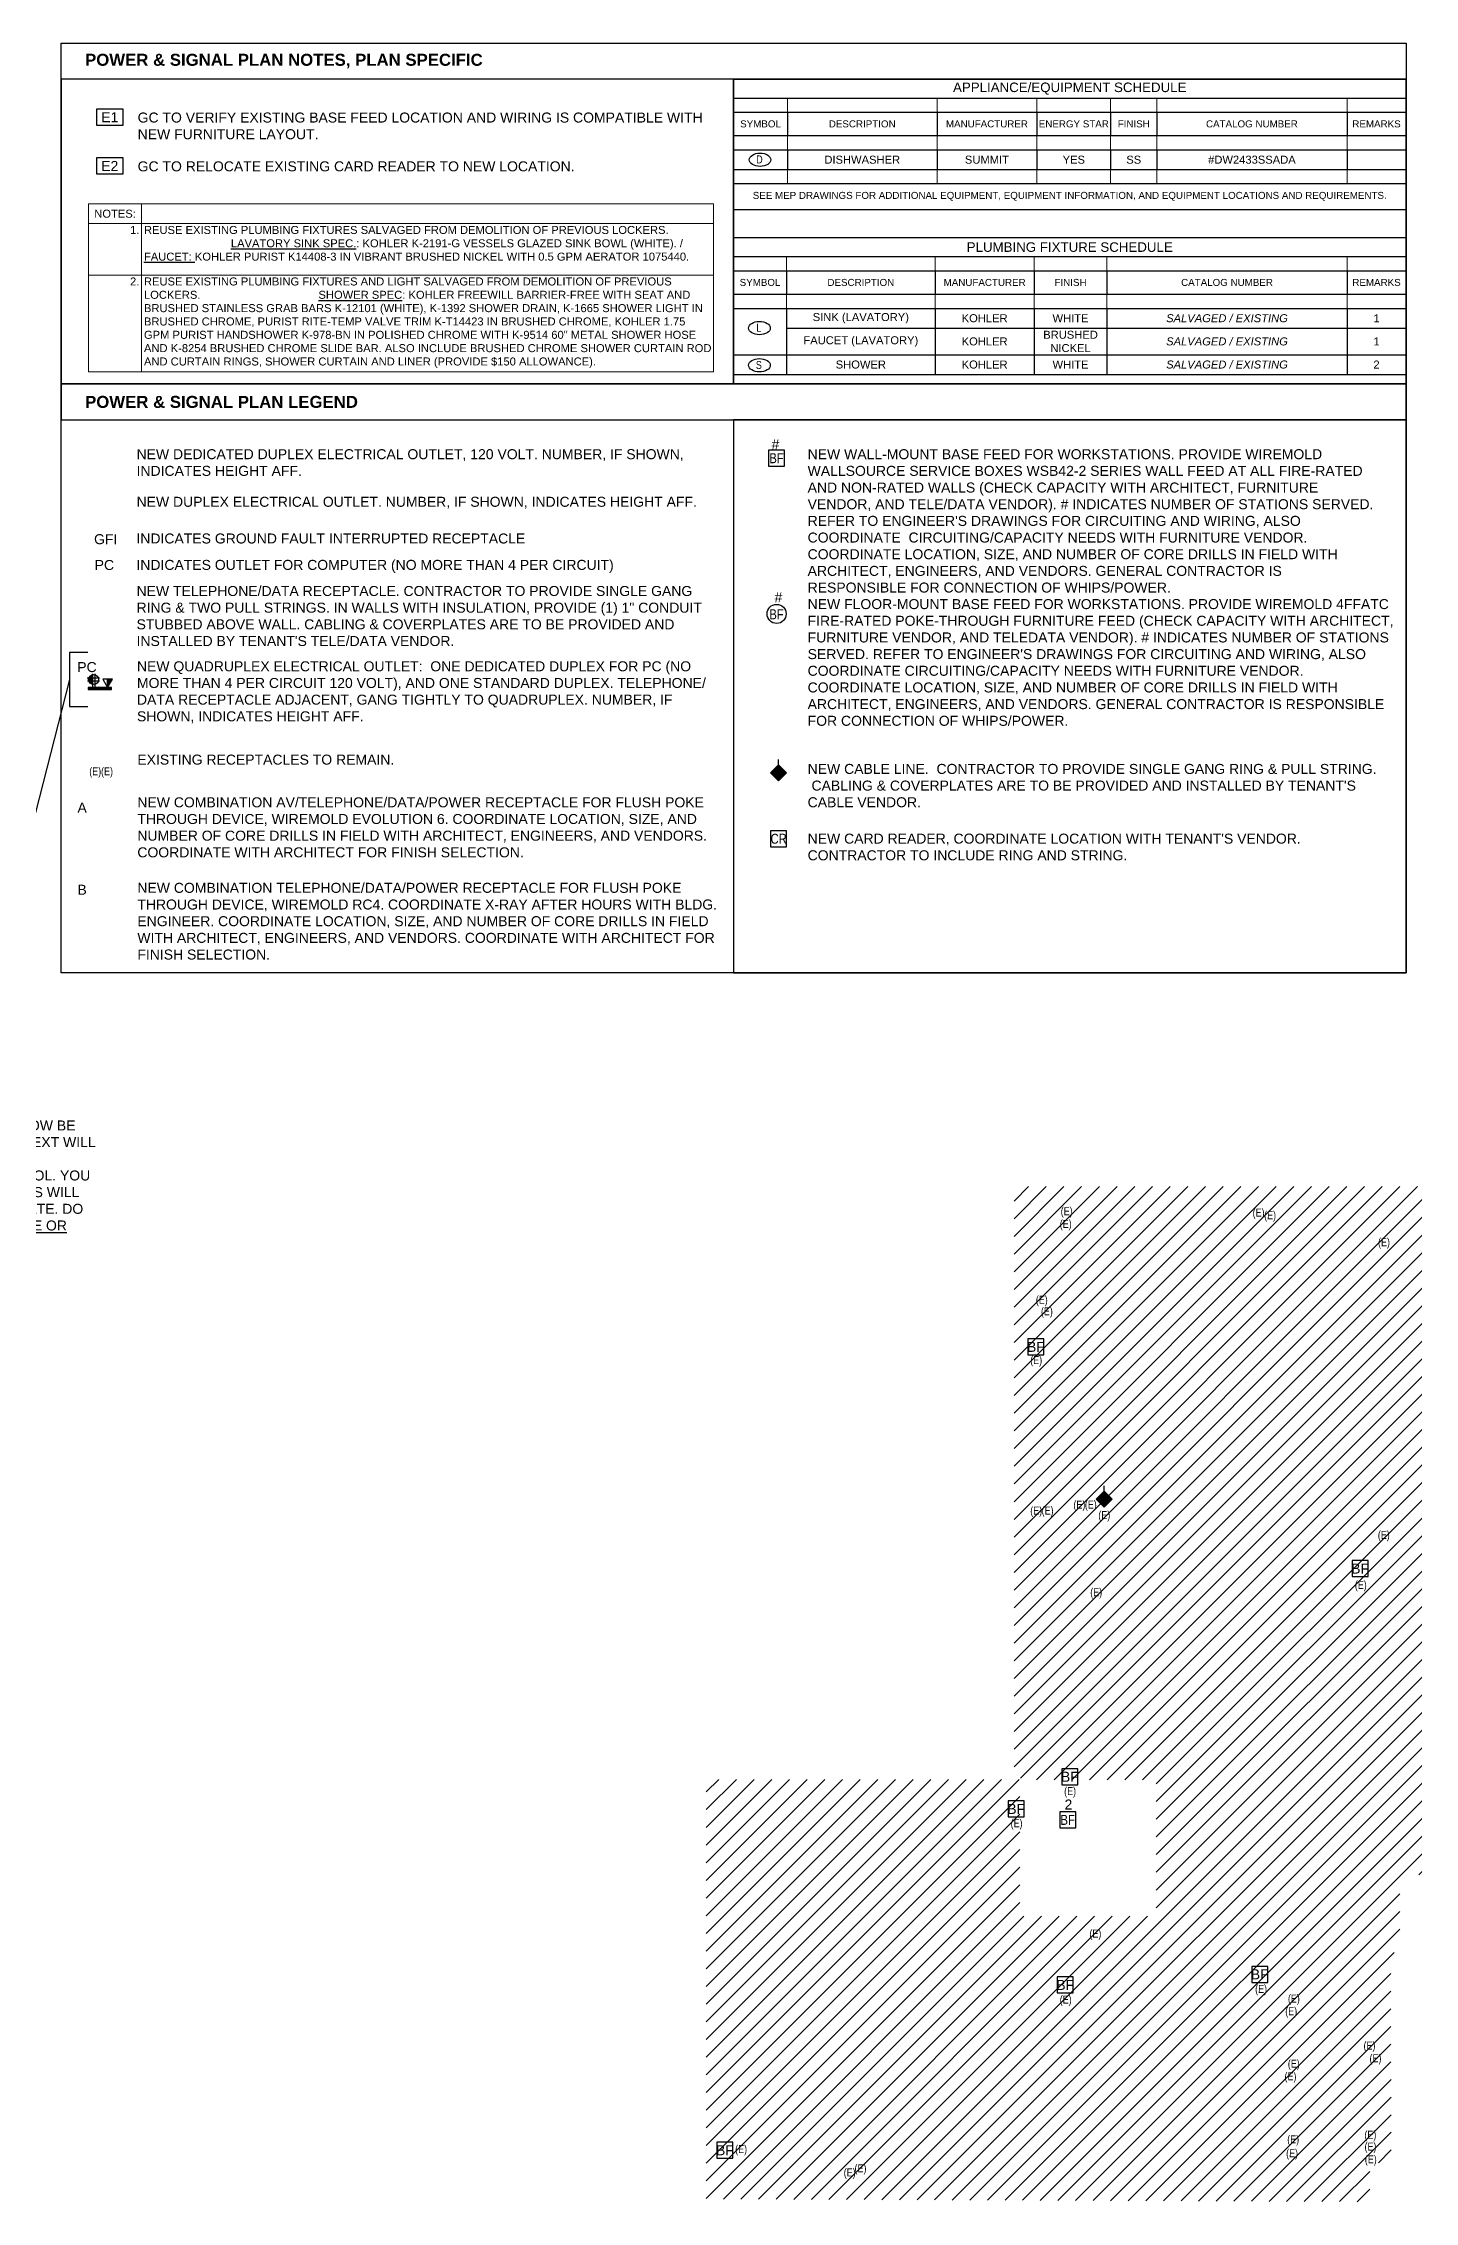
# Model space of a CAD drawing. Header units: inches. Extents: x -1578 to 2485, y 589 to 5961.
# Drawn here: x -18 to 1354, y 589 to 2747 of the extents above; entities that cross this region are included whole.
import ezdxf
from ezdxf.enums import TextEntityAlignment as Align

# ---------------------------------------------------------------- set-up
doc = ezdxf.new("R2010")
doc.units = ezdxf.units.IN
doc.header["$LTSCALE"] = 96
doc.header["$MEASUREMENT"] = 0
for name, color, linetype in [('A-Anno-Demo', 7, 'Continuous'), ('A-ANNO-DIMS-48', 4, 'Continuous'), ('A-Anno-PwrS', 7, 'Continuous'), ('A-Powr-Exst', 15, 'Continuous'), ('A-Powr-Neww', 4, 'Continuous'), ('Legend 300$0$A-Anno-PwrS', 7, 'Continuous'), ('Legend 300$0$A-Powr-Neww', 4, 'Continuous')]:
    doc.layers.add(name, color=color, linetype=linetype)
doc.layers.add('Viewport', color=14, linetype='Continuous', plot=False)
doc.styles.add('OTJ_Title1', font='swiss.ttf')
doc.styles.add('XFINE_0', font='swissl.ttf')
doc.styles.add('XFINE_1', font='swissl.ttf', dxfattribs={"height": 1.25})
doc.styles.add('XFINE_1-8', font='swissl.ttf', dxfattribs={"height": 10})

# ---------------------------------------------------------------- blocks, each defined once
blk = doc.blocks.new('multi-note')
at = {"color": 4}
blk.add_lwpolyline([(-1.67, -1), (1.67, -1), (1.67, 1), (-1.67, 1)], close=True, dxfattribs=at)
at = {"color": 0, "style": 'XFINE_0', "width": 0.8}
blk.add_attdef('MULTI-NOTE', text='', height=1, dxfattribs=at).set_placement((0, 0), align=Align.MIDDLE_CENTER)
blk = doc.blocks.new('A$C63DA0F89')
at = {"color": 0, "linetype": 'ByBlock', "lineweight": -2}
blk.add_lwpolyline([(8.8, 0), (24.8, 0), (24.8, 16), (8.8, 16)], close=True, dxfattribs=at)
at = {"color": 0, "linetype": 'ByBlock', "lineweight": -2, "style": 'OTJ_Title1', "flags": 8}
blk.add_attdef('CODE', text='', height=8, dxfattribs=at).set_placement((16.8, 8), align=Align.MIDDLE)
blk = doc.blocks.new('A$C39A66B45')
blk.add_circle((16.8, 9.6), 9.55)
at = {"color": 0, "linetype": 'ByBlock', "lineweight": -2, "style": 'OTJ_Title1', "flags": 8}
blk.add_attdef('CODE', text='', height=8, dxfattribs=at).set_placement((16.8, 9.2), align=Align.MIDDLE)
blk = doc.blocks.new('*U52')
at = {"linetype": 'Continuous', "lineweight": -3}
for points in [[(11.6, 0), (11.6, 2), (-11.6, 2), (-11.6, 0)], [(-7.4, 14.8, 0.337478), (-11.1, 10, 0.337478), (-7.4, 5.2)], [(12.7, 10.3), (7.9, 10.3), (7.9, 2)]]:
    blk.add_hatch(color=256, dxfattribs=at).paths.add_polyline_path(points)
for p, q in [((-10.9, 11.3), (-12.5, 11.3)), ((-10.9, 8.6), (-12.4, 8.6)), ((-7.4, 15.9), (-7.4, 2)), ((-0.2, 11.3), (-7.4, 11.3)), ((-0.3, 8.6), (-7.4, 8.6)), ((-4.8, 15.9), (-4.8, 2)), ((7.9, 2), (7.9, 10.3))]:
    blk.add_line(p, q, dxfattribs=at)
for points in [[(11.6, 0), (11.6, 2), (-11.6, 2), (-11.6, 0)], [(3.1, 10.3), (7.9, 2), (12.7, 10.3)]]:
    blk.add_lwpolyline(points, close=True, dxfattribs=at)
blk.add_circle((-6.1, 10), 5, dxfattribs=at)
at = {"color": 7, "insert": (-22.5, 27.5), "char_height": 10, "width": 1, "attachment_point": 1, "style": 'XFINE_1-8'}
blk.add_mtext('PC', dxfattribs=at)
blk = doc.blocks.new('*T197')
at = {"color": 0, "linetype": 'ByBlock', "lineweight": -2, "transparency": 16777216}
for p, q in [((0, 0), (672.4, 0)), ((0, 0), (0, -19)), ((672.4, 0), (672.4, -19)), ((54, -19), (672.4, -19)), ((0, -33.1), (0, -56.5)), ((54, -33.1), (54, -56.5)), ((203.5, -33.1), (203.5, -56.5)), ((303.4, -33.1), (377.1, -33.1)), ((303.4, -33.1), (303.4, -56.5)), ((377.1, -33.1), (377.1, -56.5)), ((423.2, -33.1), (423.2, -56.5)), ((613.6, -33.1), (613.6, -56.5)), ((672.4, -33.1), (672.4, -56.5)), ((303.4, -56.5), (377.1, -56.5)), ((0, -70.7), (0, -90.5)), ((54, -70.7), (54, -90.5)), ((203.5, -70.7), (203.5, -90.5)), ((303.4, -70.7), (303.4, -90.5)), ((377.1, -70.7), (377.1, -90.5)), ((423.2, -70.7), (423.2, -90.5)), ((613.6, -70.7), (613.6, -90.5)), ((672.4, -70.7), (672.4, -90.5)), ((0, -104.2), (0, -130.2)), ((203.5, -90.5), (377.1, -90.5)), ((613.6, -90.5), (672.4, -90.5)), ((672.4, -104.2), (672.4, -130.2)), ((0, -130.2), (672.4, -130.2))]:
    blk.add_line(p, q, dxfattribs=at)
at = {"color": 0, "lineweight": -2, "transparency": 16777216}
for p, q in [((0, -19), (54, -19)), ((0, -33.1), (303.4, -33.1)), ((377.1, -33.1), (672.4, -33.1)), ((0, -56.5), (303.4, -56.5)), ((377.1, -56.5), (672.4, -56.5)), ((0, -70.7), (672.4, -70.7)), ((0, -90.5), (203.5, -90.5)), ((0, -104.2), (672.4, -104.2)), ((377.1, -90.5), (613.6, -90.5))]:
    blk.add_line(p, q, dxfattribs=at)
at = {"layer": 'DefPoints', "color": 8, "linetype": 'ByBlock', "lineweight": 0, "transparency": 16777216}
for p, q in [((0, -19), (0, -33.1)), ((54, -19), (54, -33.1)), ((203.5, -19), (203.5, -33.1)), ((303.4, -19), (303.4, -33.1)), ((377.1, -19), (377.1, -33.1)), ((423.2, -19), (423.2, -33.1)), ((613.6, -19), (613.6, -33.1)), ((672.4, -19), (672.4, -33.1)), ((0, -56.5), (0, -70.7)), ((54, -56.5), (54, -70.7)), ((203.5, -56.5), (203.5, -70.7)), ((303.4, -56.5), (303.4, -70.7)), ((377.1, -56.5), (377.1, -70.7)), ((423.2, -56.5), (423.2, -70.7)), ((613.6, -56.5), (613.6, -70.7)), ((672.4, -56.5), (672.4, -70.7)), ((0, -90.5), (0, -104.2)), ((54, -90.5), (54, -104.2)), ((203.5, -90.5), (203.5, -104.2)), ((303.4, -90.5), (303.4, -104.2)), ((377.1, -90.5), (377.1, -104.2)), ((423.2, -90.5), (423.2, -104.2)), ((613.6, -90.5), (613.6, -104.2)), ((672.4, -90.5), (672.4, -104.2))]:
    blk.add_line(p, q, dxfattribs=at)
at = {"color": 0, "transparency": 16777216, "attachment_point": 5}
for s, insert, char_height, width, style in [('APPLIANCE/EQUIPMENT SCHEDULE', (336.2, -9.5), 9.516, 667.878, 'OTJ_Title1'), ('{\\fSwis721 BT|b0|i0|c0|p34;SYMBOL}', (27, -44.8), 7, 49.432, 'OTJ_Title1'), ('{\\fSwis721 BT|b0|i0|c0|p34;DESCRIPTION}', (128.7, -44.8), 7, 144.895, 'OTJ_Title1'), ('{\\fSwis721 BT|b0|i0|c0|p34;MANUFACTURER}', (253.4, -44.8), 7, 95.397, 'OTJ_Title1'), ('{\\fSwis721 BT|b0|i0|c0|p34;ENERGY STAR}', (340.3, -44.8), 7, 69.109, 'OTJ_Title1'), ('{\\fSwis721 BT|b0|i0|c0|p34;FINISH}', (400.2, -44.8), 7, 41.551, 'OTJ_Title1'), ('CATALOG NUMBER', (518.4, -44.8), 7, 185.839, 'OTJ_Title1'), ('REMARKS', (643, -44.8), 7, 54.25, 'OTJ_Title1'), ('DISHWASHER', (128.7, -80.6), 8, 144.895, 'XFINE_1-8'), ('SUMMIT', (253.4, -80.6), 8, 95.397, 'XFINE_1-8'), ('YES', (340.3, -80.6), 8, 69.109, 'XFINE_1-8'), ('SS', (400.2, -80.6), 8, 41.551, 'XFINE_1-8'), ('#DW2433SSADA', (518.4, -80.6), 8, 185.839, 'XFINE_1-8'), ('SEE MEP DRAWINGS FOR ADDITIONAL EQUIPMENT, EQUIPMENT INFORMATION, AND EQUIPMENT LOCATIONS AND REQUIREMENTS.', (336.2, -117.2), 7, 667.878, 'OTJ_Title1')]:
    blk.add_mtext(s, dxfattribs=dict(at, insert=insert, char_height=char_height, width=width, style=style))
blk = doc.blocks.new('*T198')
at = {"color": 0, "linetype": 'ByBlock', "lineweight": -2, "transparency": 16777216}
for p, q in [((0, 0), (672.4, 0)), ((0, 0), (0, -19)), ((672.4, 0), (672.4, -19)), ((53.1, -19), (672.4, -19)), ((0, -33.1), (0, -56.5)), ((53.1, -33.1), (53.1, -56.5)), ((201.6, -33.1), (201.6, -56.5)), ((300.7, -33.1), (300.7, -56.5)), ((373.4, -33.1), (373.4, -56.5)), ((613.6, -33.1), (613.6, -56.5)), ((672.4, -33.1), (672.4, -56.5)), ((0, -70.7), (0, -117)), ((53.1, -70.7), (53.1, -117)), ((201.6, -70.7), (201.6, -117)), ((300.7, -70.7), (300.7, -117)), ((373.4, -70.7), (373.4, -117)), ((613.6, -70.7), (613.6, -117)), ((672.4, -70.7), (672.4, -117)), ((53.1, -90.5), (672.4, -90.5))]:
    blk.add_line(p, q, dxfattribs=at)
at = {"color": 0, "lineweight": -2, "transparency": 16777216}
for p, q in [((0, -19), (53.1, -19)), ((0, -33.1), (672.4, -33.1)), ((0, -56.5), (672.4, -56.5)), ((0, -70.7), (672.4, -70.7)), ((0, -117), (672.4, -117)), ((0, -117), (0, -136.8)), ((53.1, -117), (53.1, -136.8)), ((201.6, -117), (201.6, -136.8)), ((300.7, -117), (300.7, -136.8)), ((373.4, -117), (373.4, -136.8)), ((613.6, -117), (613.6, -136.8)), ((672.4, -117), (672.4, -136.8)), ((0, -136.8), (672.4, -136.8))]:
    blk.add_line(p, q, dxfattribs=at)
at = {"layer": 'DefPoints', "color": 8, "linetype": 'ByBlock', "lineweight": 0, "transparency": 16777216}
for p, q in [((0, -19), (0, -33.1)), ((53.1, -19), (53.1, -33.1)), ((201.6, -19), (201.6, -33.1)), ((300.7, -19), (300.7, -33.1)), ((373.4, -19), (373.4, -33.1)), ((613.6, -19), (613.6, -33.1)), ((672.4, -19), (672.4, -33.1)), ((0, -56.5), (0, -70.7)), ((53.1, -56.5), (53.1, -70.7)), ((201.6, -56.5), (201.6, -70.7)), ((300.7, -56.5), (300.7, -70.7)), ((373.4, -56.5), (373.4, -70.7)), ((613.6, -56.5), (613.6, -70.7)), ((672.4, -56.5), (672.4, -70.7))]:
    blk.add_line(p, q, dxfattribs=at)
at = {"color": 0, "transparency": 16777216, "attachment_point": 5}
for s, insert, char_height, width, style in [('PLUMBING FIXTURE SCHEDULE', (336.2, -9.5), 9.516, 667.878, 'OTJ_Title1'), ('{\\fSwis721 BT|b0|i0|c0|p34;SYMBOL}', (26.5, -44.8), 7, 48.51, 'OTJ_Title1'), ('{\\fSwis721 BT|b0|i0|c0|p34;DESCRIPTION}', (127.3, -44.8), 7, 143.973, 'OTJ_Title1'), ('{\\fSwis721 BT|b0|i0|c0|p34;MANUFACTURER}', (251.1, -44.8), 7, 94.474, 'OTJ_Title1'), ('{\\fSwis721 BT|b0|i0|c0|p34;FINISH}', (337, -44.8), 7, 68.186, 'OTJ_Title1'), ('CATALOG NUMBER', (493.5, -44.8), 7, 235.615, 'OTJ_Title1'), ('REMARKS', (643, -44.8), 7, 54.281, 'OTJ_Title1'), ('SINK (LAVATORY)', (127.3, -80.6), 8, 143.973, 'XFINE_1-8'), ('KOHLER', (251.1, -80.6), 8, 94.474, 'XFINE_1-8'), ('WHITE', (337, -80.6), 8, 68.186, 'XFINE_1-8'), ('{\\fSwis721 Lt BT|b0|i1|c0|p34;SALVAGED / EXISTING}', (493.5, -80.6), 8, 235.615, 'XFINE_1-8'), ('1', (643, -80.6), 8, 54.281, 'XFINE_1-8'), ('FAUCET (LAVATORY)', (127.3, -103.8), 8, 143.973, 'XFINE_1-8'), ('KOHLER', (251.1, -103.8), 8, 94.474, 'XFINE_1-8'), ('BRUSHED NICKEL', (337, -103.8), 8, 68.186, 'XFINE_1-8'), ('{\\fSwis721 Lt BT|b0|i1|c0|p34;SALVAGED / EXISTING}', (493.5, -103.8), 8, 235.615, 'XFINE_1-8'), ('1', (643, -103.8), 8, 54.281, 'XFINE_1-8'), ('SHOWER', (127.3, -126.9), 8, 143.973, 'XFINE_1-8'), ('KOHLER', (251.1, -126.9), 8, 94.474, 'XFINE_1-8'), ('WHITE', (337, -126.9), 8, 68.186, 'XFINE_1-8'), ('{\\fSwis721 Lt BT|b0|i1|c0|p34;SALVAGED / EXISTING}', (493.5, -126.9), 8, 235.615, 'XFINE_1-8'), ('2', (643, -126.9), 8, 54.281, 'XFINE_1-8')]:
    blk.add_mtext(s, dxfattribs=dict(at, insert=insert, char_height=char_height, width=width, style=style))
blk = doc.blocks.new('Legend 300$0$CABLE')
blk.add_hatch(color=256).paths.add_polyline_path([(0, 21.3), (8, 13.3), (0, 5.3), (-8, 13.3)])
blk.add_line((0, 5.3), (0, 0))
blk.add_lwpolyline([(0, 21.3), (8, 13.3), (0, 5.3), (-8, 13.3), (0, 21.3)])
blk = doc.blocks.new('A$C727C1CD3')
at = {"color": 0, "linetype": 'ByBlock', "lineweight": -2}
blk.add_ellipse((13.7, 6.7), major_axis=(10.8, 0), ratio=0.619048, dxfattribs=at)
at = {"layer": 'Legend 300$0$A-Powr-Neww', "style": 'XFINE_1', "width": 0.8, "flags": 8}
blk.add_attdef('EQUIP', text='', height=8, dxfattribs=at).set_placement((15, 7), align=Align.MIDDLE)
blk = doc.blocks.new('*T206')
at = {"layer": 'DefPoints', "color": 8, "linetype": 'ByBlock', "lineweight": 0, "transparency": 16777216}
for p, q in [((0, 0), (625, 0)), ((0, 0), (0, -167.8)), ((53.1, 0), (53.1, -167.8)), ((625, 0), (625, -167.8)), ((0, -19.8), (625, -19.8)), ((0, -71.3), (625, -71.3)), ((0, -167.8), (625, -167.8))]:
    blk.add_line(p, q, dxfattribs=at)
at = {"color": 0, "transparency": 16777216, "char_height": 8, "style": 'XFINE_1-8'}
for s, insert, width, attachment_point in [('NOTES:', (26.5, -9.9), 48.51, 5), ('1.', (50.8, -22.1), 48.51, 3), ('REUSE EXISTING PLUMBING FIXTURES SALVAGED FROM DEMOLITION OF PREVIOUS LOCKERS.                                          {\\L\\C256; LAVATORY SINK SPEC.\\l: KOHLER K-2191-G VESSELS GLAZED SINK BOWL (WHITE). /  \\LFAUCET:\\l KOHLER PURIST K14408-3 IN VIBRANT BRUSHED NICKEL WITH 0.5 GPM AERATOR 1075440.}', (55.4, -22.1), 567.37, 1), ('2.', (50.8, -73.6), 48.51, 3), ('REUSE EXISTING PLUMBING FIXTURES AND LIGHT SALVAGED FROM DEMOLITION OF PREVIOUS LOCKERS.                                      {\\L\\C256;SHOWER SPEC\\l: KOHLER FREEWILL BARRIER-FREE WITH SEAT AND BRUSHED STAINLESS GRAB BARS K-12101 (WHITE), K-1392 SHOWER DRAIN, K-1665 SHOWER LIGHT IN BRUSHED CHROME, PURIST RITE-TEMP VALVE TRIM K-T14423 IN BRUSHED CHROME, KOHLER 1.75 GPM PURIST HANDSHOWER K-978-BN IN POLISHED CHROME WITH K-9514 60" METAL SHOWER HOSE AND K-8254 BRUSHED CHROME SLIDE BAR. ALSO INCLUDE BRUSHED CHROME SHOWER CURTAIN ROD AND CURTAIN RINGS, SHOWER CURTAIN AND LINER (PROVIDE $150 ALLOWANCE).}', (55.4, -73.6), 567.37, 1)]:
    blk.add_mtext(s, dxfattribs=dict(at, insert=insert, width=width, attachment_point=attachment_point))

msp = doc.modelspace()

# ---------------------------------------------------------------- hatches: boundary and pattern name
at = {"layer": 'A-Anno-Demo'}
h = msp.add_hatch(dxfattribs=at)
h.set_pattern_fill('ANSI31', color=8, scale=100)
h.paths.add_polyline_path([(1486.8, 1603.9), (1486.8, 1234.5), (1717.6, 1234.5), (1717.6, 1121.3), (2059.1, 1121.3), (2059.1, 1021.1), (2208.6, 1021.1), (2208.6, 913.3), (1408.5, 913.3), (1408.8, 919.9), (1338.6, 914.3), (1338.6, 853.3), (1329.6, 828.3), (1330.1, 627.8), (1308.6, 627.8), (1308.6, 588.8), (645, 591.6), (645, 1011.2), (958.8, 1011.2), (958.8, 874.3), (1095, 874.3), (1095, 1010.7), (964.2, 1010.7), (952.9, 1015), (953, 1603.9)])

# ---------------------------------------------------------------- linework, layer by layer
at = {"layer": 'A-Anno-PwrS', "color": 5}
for points in [[(0, 2747.2), (1344.9, 2747.2), (1344.9, 1817.5), (0, 1817.5)], [(0, 2747.2), (1344.9, 2747.2), (1344.9, 2711.2), (0, 2711.2)], [(0, 2406.4), (672.4, 2406.4), (672.4, 2711.2), (0, 2711.2)], [(672.4, 2406.4), (1344.9, 2406.4), (1344.9, 2711.2), (672.4, 2711.2)], [(672.4, 1817.5), (1344.9, 1817.5), (1344.9, 2370.4), (672.4, 2370.4)]]:
    msp.add_lwpolyline(points, close=True, dxfattribs=at)
at = {"layer": 'Legend 300$0$A-Anno-PwrS', "color": 5}
msp.add_lwpolyline([(0, 2370.4), (1344.9, 2370.4), (1344.9, 2406.4), (0, 2406.4)], close=True, dxfattribs=at)
at = {"layer": 'Viewport', "color": 4}
msp.add_line((8.3, 2110.9), (-101.5, 1682), dxfattribs=at)
msp.add_lwpolyline([(26.7, 2137.8), (8.3, 2137.8), (8.3, 2084), (26.7, 2084)], dxfattribs=at)

# ---------------------------------------------------------------- block references
for name, p in [('*T197', (672.4, 2711.2)), ('*T206', (27.4, 2586.5)), ('*T198', (672.4, 2552.7))]:
    msp.add_blockref(name, p)
at = {"layer": 'A-ANNO-DIMS-48'}
ref = msp.add_blockref('A$C727C1CD3', (685.2, 2623.9), dxfattribs=at)
ref.add_attrib('EQUIP', 'D', dxfattribs={"layer": 'Legend 300$0$A-Powr-Neww', "height": 8, "style": 'XFINE_1', "width": 0.8, "flags": 8}).set_placement((698.3, 2630.9), align=Align.MIDDLE)
ref = msp.add_blockref('A$C727C1CD3', (684.6, 2455.6), dxfattribs=at)
ref.add_attrib('EQUIP', 'L', dxfattribs={"layer": 'Legend 300$0$A-Powr-Neww', "height": 8, "style": 'XFINE_1', "width": 0.8, "flags": 8}).set_placement((697.7, 2462.6), align=Align.MIDDLE)
ref = msp.add_blockref('A$C727C1CD3', (684.6, 2418.4), dxfattribs=at)
ref.add_attrib('EQUIP', 'S', dxfattribs={"layer": 'Legend 300$0$A-Powr-Neww', "height": 8, "style": 'XFINE_1', "width": 0.8, "flags": 8}).set_placement((697.7, 2425.4), align=Align.MIDDLE)
at = {"layer": 'A-Anno-PwrS'}
ref = msp.add_blockref('multi-note', (48.6, 2673.1), dxfattribs=dict(at, xscale=8, yscale=8, zscale=8))
ref.add_attrib('MULTI-NOTE', 'E1', dxfattribs={"layer": '0', "color": 0, "height": 10, "style": 'XFINE_1-8'}).set_placement((48.6, 2673.1), align=Align.MIDDLE_CENTER)
ref = msp.add_blockref('multi-note', (48.6, 2624.4), dxfattribs=dict(at, xscale=8, yscale=8, zscale=8))
ref.add_attrib('MULTI-NOTE', 'E2', dxfattribs={"layer": '0', "color": 0, "height": 10, "style": 'XFINE_1-8'}).set_placement((48.6, 2624.4), align=Align.MIDDLE_CENTER)
at = {"layer": 'A-Powr-Exst', "linetype": 'Continuous', "lineweight": -3}
ref = msp.add_blockref('A$C63DA0F89', (958, 1435.6), dxfattribs=at)
ref.add_attrib('CODE', 'BF', dxfattribs={"layer": '0', "color": 0, "linetype": 'ByBlock', "lineweight": -2, "height": 10, "style": 'OTJ_Title1', "flags": 8}).set_placement((974.8, 1443.6), align=Align.MIDDLE)
at = {"layer": 'A-Powr-Exst', "rotation": 180}
msp.add_blockref('Legend 300$0$CABLE', (1043, 1304.8), dxfattribs=at)
at = {"layer": 'A-Powr-Exst', "linetype": 'Continuous', "lineweight": -3}
ref = msp.add_blockref('A$C63DA0F89', (1282.2, 1213.9), dxfattribs=at)
ref.add_attrib('CODE', 'BF', dxfattribs={"layer": '0', "color": 0, "linetype": 'ByBlock', "lineweight": -2, "height": 10, "style": 'OTJ_Title1', "flags": 8}).set_placement((1299, 1221.9), align=Align.MIDDLE)
ref = msp.add_blockref('A$C63DA0F89', (991.9, 1005.8), dxfattribs=at)
ref.add_attrib('CODE', 'BF', dxfattribs={"layer": '0', "color": 0, "linetype": 'ByBlock', "lineweight": -2, "height": 10, "style": 'OTJ_Title1', "flags": 8}).set_placement((1008.7, 1013.8), align=Align.MIDDLE)
ref = msp.add_blockref('A$C63DA0F89', (938.3, 973.6), dxfattribs=at)
ref.add_attrib('CODE', 'BF', dxfattribs={"layer": '0', "color": 0, "linetype": 'ByBlock', "lineweight": -2, "height": 10, "style": 'OTJ_Title1', "flags": 8}).set_placement((955.1, 981.6), align=Align.MIDDLE)
ref = msp.add_blockref('A$C63DA0F89', (1181.8, 808.2), dxfattribs=at)
ref.add_attrib('CODE', 'BF', dxfattribs={"layer": '0', "color": 0, "linetype": 'ByBlock', "lineweight": -2, "height": 10, "style": 'OTJ_Title1', "flags": 8}).set_placement((1198.6, 816.2), align=Align.MIDDLE)
ref = msp.add_blockref('A$C63DA0F89', (987.3, 797.6), dxfattribs=at)
ref.add_attrib('CODE', 'BF', dxfattribs={"layer": '0', "color": 0, "linetype": 'ByBlock', "lineweight": -2, "height": 10, "style": 'OTJ_Title1', "flags": 8}).set_placement((1004.1, 805.6), align=Align.MIDDLE)
ref = msp.add_blockref('A$C63DA0F89', (647, 632.3, -1.2), dxfattribs=at)
ref.add_attrib('CODE', 'BF', dxfattribs={"layer": '0', "color": 0, "linetype": 'ByBlock', "lineweight": -2, "height": 10, "style": 'OTJ_Title1', "flags": 8}).set_placement((663.8, 640.3, -1.2), align=Align.MIDDLE)
at = {"layer": 'A-Powr-Neww', "linetype": 'Continuous', "lineweight": -3}
ref = msp.add_blockref('A$C63DA0F89', (698.7, 2324.2), dxfattribs=at)
ref.add_attrib('CODE', 'BF', dxfattribs={"layer": '0', "color": 0, "linetype": 'ByBlock', "lineweight": -2, "height": 10, "style": 'OTJ_Title1', "width": 0.8, "flags": 8}).set_placement((715.4, 2332.2), align=Align.MIDDLE)
ref = msp.add_blockref('A$C39A66B45', (698.7, 2166.9), dxfattribs=at)
ref.add_attrib('CODE', 'BF', dxfattribs={"layer": '0', "color": 0, "linetype": 'ByBlock', "lineweight": -2, "height": 10, "style": 'OTJ_Title1', "width": 0.8, "flags": 8}).set_placement((715.4, 2176.1), align=Align.MIDDLE)
at = {"layer": 'A-Powr-Neww'}
msp.add_blockref('*U52', (38.6, 2100.8), dxfattribs=at)
at = {"layer": 'A-Powr-Neww', "linetype": 'Continuous', "lineweight": -3, "rotation": 180}
msp.add_blockref('Legend 300$0$CABLE', (717.2, 2031), dxfattribs=at)
at = {"layer": 'A-Powr-Neww', "linetype": 'Continuous', "lineweight": -3}
ref = msp.add_blockref('A$C63DA0F89', (700.7, 1943.7), dxfattribs=at)
ref.add_attrib('CODE', 'CR', dxfattribs={"layer": '0', "color": 0, "linetype": 'ByBlock', "lineweight": -2, "height": 10, "style": 'OTJ_Title1', "width": 0.8, "flags": 8}).set_placement((717.5, 1951.7), align=Align.MIDDLE)
ref = msp.add_blockref('A$C63DA0F89', (989.8, 962.7), dxfattribs=at)
ref.add_attrib('CODE', 'BF', dxfattribs={"layer": '0', "color": 0, "linetype": 'ByBlock', "lineweight": -2, "height": 10, "style": 'OTJ_Title1', "width": 0.8, "flags": 8}).set_placement((1006.5, 970.7), align=Align.MIDDLE)

# ---------------------------------------------------------------- texts
at = {"style": 'XFINE_1-8'}
msp.add_text('PC', height=10, dxfattribs=at).set_placement((33.5, 2220.4))
at = {"char_height": 12, "attachment_point": 4, "style": 'OTJ_Title1'}
for s, insert, width in [('{\\fSwis721 BT|b1|i0|c0|p34;POWER & SIGNAL PLAN NOTES, PLAN SPECIFIC}', (23.9, 2729.2), 634.701), ('{\\fSwis721 BT|b1|i0|c0|p34;POWER & SIGNAL PLAN LEGEND}', (23.9, 2388.4), 620.698)]:
    msp.add_mtext(s, dxfattribs=dict(at, insert=insert, width=width))
at = {"layer": 'A-Anno-PwrS', "style": 'XFINE_1-8'}
for s, p in [('#', (710.4, 2341)), ('GFI', (32.9, 2246.2)), ('#', (713.4, 2188.1)), ('2', (1003.4, 981))]:
    msp.add_text(s, height=10, dxfattribs=at).set_placement(p)
at = {"layer": 'A-Anno-PwrS', "char_height": 10, "attachment_point": 1, "style": 'XFINE_1-8'}
for s, insert, width in [('GC TO VERIFY EXISTING BASE FEED LOCATION AND WIRING IS COMPATIBLE WITH NEW FURNITURE LAYOUT.', (76.5, 2677.8), 568.444), ('GC TO RELOCATE EXISTING CARD READER TO NEW LOCATION. ', (76.5, 2629), 568.444), ('NEW DEDICATED DUPLEX ELECTRICAL OUTLET, 120 VOLT. NUMBER, IF SHOWN, INDICATES HEIGHT AFF.', (75.4, 2341.2), 584.523), ("NEW WALL-MOUNT BASE FEED FOR WORKSTATIONS. PROVIDE WIREMOLD WALLSOURCE SERVICE BOXES WSB42-2 SERIES WALL FEED AT ALL FIRE-RATED AND NON-RATED WALLS (CHECK CAPACITY WITH ARCHITECT, FURNITURE VENDOR, AND TELE/DATA VENDOR). # INDICATES NUMBER OF STATIONS SERVED. REFER TO ENGINEER'S DRAWINGS FOR CIRCUITING AND WIRING, ALSO COORDINATE  CIRCUITING/CAPACITY NEEDS WITH FURNITURE VENDOR. COORDINATE LOCATION, SIZE, AND NUMBER OF CORE DRILLS IN FIELD WITH ARCHITECT, ENGINEERS, AND VENDORS. GENERAL CONTRACTOR IS RESPONSIBLE FOR CONNECTION OF WHIPS/POWER.", (746.5, 2341.2), 566.924), ('NEW DUPLEX ELECTRICAL OUTLET. NUMBER, IF SHOWN, INDICATES HEIGHT AFF.', (75.4, 2293.6), 584.523), ('INDICATES GROUND FAULT INTERRUPTED RECEPTACLE', (75.3, 2256.9), 584.523), ('INDICATES OUTLET FOR COMPUTER (NO MORE THAN 4 PER CIRCUIT)', (75.3, 2230.5), 584.523), ('NEW TELEPHONE/DATA RECEPTACLE. CONTRACTOR TO PROVIDE SINGLE GANG RING & TWO PULL STRINGS. IN WALLS WITH INSULATION, PROVIDE (1) 1" CONDUIT STUBBED ABOVE WALL. CABLING & COVERPLATES ARE TO BE PROVIDED AND INSTALLED BY TENANT\'S TELE/DATA VENDOR.', (75.4, 2204.4), 584.523), ("NEW FLOOR-MOUNT BASE FEED FOR WORKSTATIONS. PROVIDE WIREMOLD 4FFATC FIRE-RATED POKE-THROUGH FURNITURE FEED (CHECK CAPACITY WITH ARCHITECT, FURNITURE VENDOR, AND TELEDATA VENDOR). # INDICATES NUMBER OF STATIONS SERVED. REFER TO ENGINEER'S DRAWINGS FOR CIRCUITING AND WIRING, ALSO COORDINATE CIRCUITING/CAPACITY NEEDS WITH FURNITURE VENDOR. COORDINATE LOCATION, SIZE, AND NUMBER OF CORE DRILLS IN FIELD WITH ARCHITECT, ENGINEERS, AND VENDORS. GENERAL CONTRACTOR IS RESPONSIBLE FOR CONNECTION OF WHIPS/POWER.", (746.5, 2191.3), 584.523), ('\\pt40;NEW QUADRUPLEX ELECTRICAL OUTLET:  ONE DEDICATED DUPLEX FOR PC (NO MORE THAN 4 PER CIRCUIT 120 VOLT), AND ONE STANDARD DUPLEX. TELEPHONE/ DATA RECEPTACLE ADJACENT, GANG TIGHTLY TO QUADRUPLEX. NUMBER, IF SHOWN, INDICATES HEIGHT AFF.', (75.8, 2129.1), 584.523), ('EXISTING RECEPTACLES TO REMAIN.', (76.2, 2035.8), 584.523), ("NEW CABLE LINE.  CONTRACTOR TO PROVIDE SINGLE GANG RING & PULL STRING.  CABLING & COVERPLATES ARE TO BE PROVIDED AND INSTALLED BY TENANT'S CABLE VENDOR.", (746.5, 2026.5), 568.312), ('A', (16.3, 1987.8), 8.506), ('NEW COMBINATION AV/TELEPHONE/DATA/POWER RECEPTACLE FOR FLUSH POKE THROUGH DEVICE, WIREMOLD EVOLUTION 6. COORDINATE LOCATION, SIZE, AND NUMBER OF CORE DRILLS IN FIELD WITH ARCHITECT, ENGINEERS, AND VENDORS. COORDINATE WITH ARCHITECT FOR FINISH SELECTION.', (76.2, 1993.1), 584.523), ("NEW CARD READER, COORDINATE LOCATION WITH TENANT'S VENDOR. CONTRACTOR TO INCLUDE RING AND STRING.", (746.5, 1956.8), 566.924), ('B', (16.3, 1905.7), 8.506), ('NEW COMBINATION TELEPHONE/DATA/POWER RECEPTACLE FOR FLUSH POKE THROUGH DEVICE, WIREMOLD RC4. COORDINATE X-RAY AFTER HOURS WITH BLDG. ENGINEER. COORDINATE LOCATION, SIZE, AND NUMBER OF CORE DRILLS IN FIELD WITH ARCHITECT, ENGINEERS, AND VENDORS. COORDINATE WITH ARCHITECT FOR FINISH SELECTION.', (76.2, 1907.6), 584.523)]:
    msp.add_mtext(s, dxfattribs=dict(at, insert=insert, width=width))
at = {"layer": 'A-Powr-Exst', "color": 15, "linetype": 'Continuous', "lineweight": -3, "style": 'XFINE_1-8', "width": 0.8}
for p in [(28.1, 2015.1, 1.2), (39.9, 2015.1, 1.2), (999.6, 1575.3), (1191.5, 1573.9), (1203, 1571.3), (998.6, 1562.6), (1316.9, 1544.3), (974.7, 1486.7), (979.8, 1475.2), (969.1, 1426.4), (969.1, 1275.9), (980.5, 1276), (1012.3, 1281.8), (1023.7, 1282), (1037.2, 1271.4), (1316.7, 1251.6), (1293.7, 1201.6), (1029.1, 1194.3), (1003, 995.4), (949.5, 963.3), (1028.3, 853), (1194, 797.7), (998.6, 787), (1224.1, 775.4), (1226.8, 788), (1302.4, 741), (1308.4, 728.3), (1223.4, 710.2), (1226.7, 722.9), (1226.1, 647.3), (1303.3, 651.8), (1303.4, 640), (674, 637.5), (793.4, 618.3), (1225, 633.4), (1303.7, 627.3), (782.6, 614.1)]:
    msp.add_text('(E)', height=8, rotation=359.9157, dxfattribs=at).set_placement(p)
at = {"layer": 'Viewport', "color": 4, "insert": (-173.5, 1670), "char_height": 10, "width": 212.39, "attachment_point": 1, "style": 'XFINE_1-8'}
msp.add_mtext('\\pt40;THIS SYMBOL CAN NOW BE ROTATED AND THE TEXT WILL STAY HORIZONTAL.\\P-CLICK ON THE SYMBOL. YOU WILL SEE A GRIP. THIS WILL ALLOW YOU TO ROTATE. DO NOT USE THE {\\LROTATE OR MIRROR} COMMAND!', dxfattribs=at)

doc.saveas('drawing.dxf')
